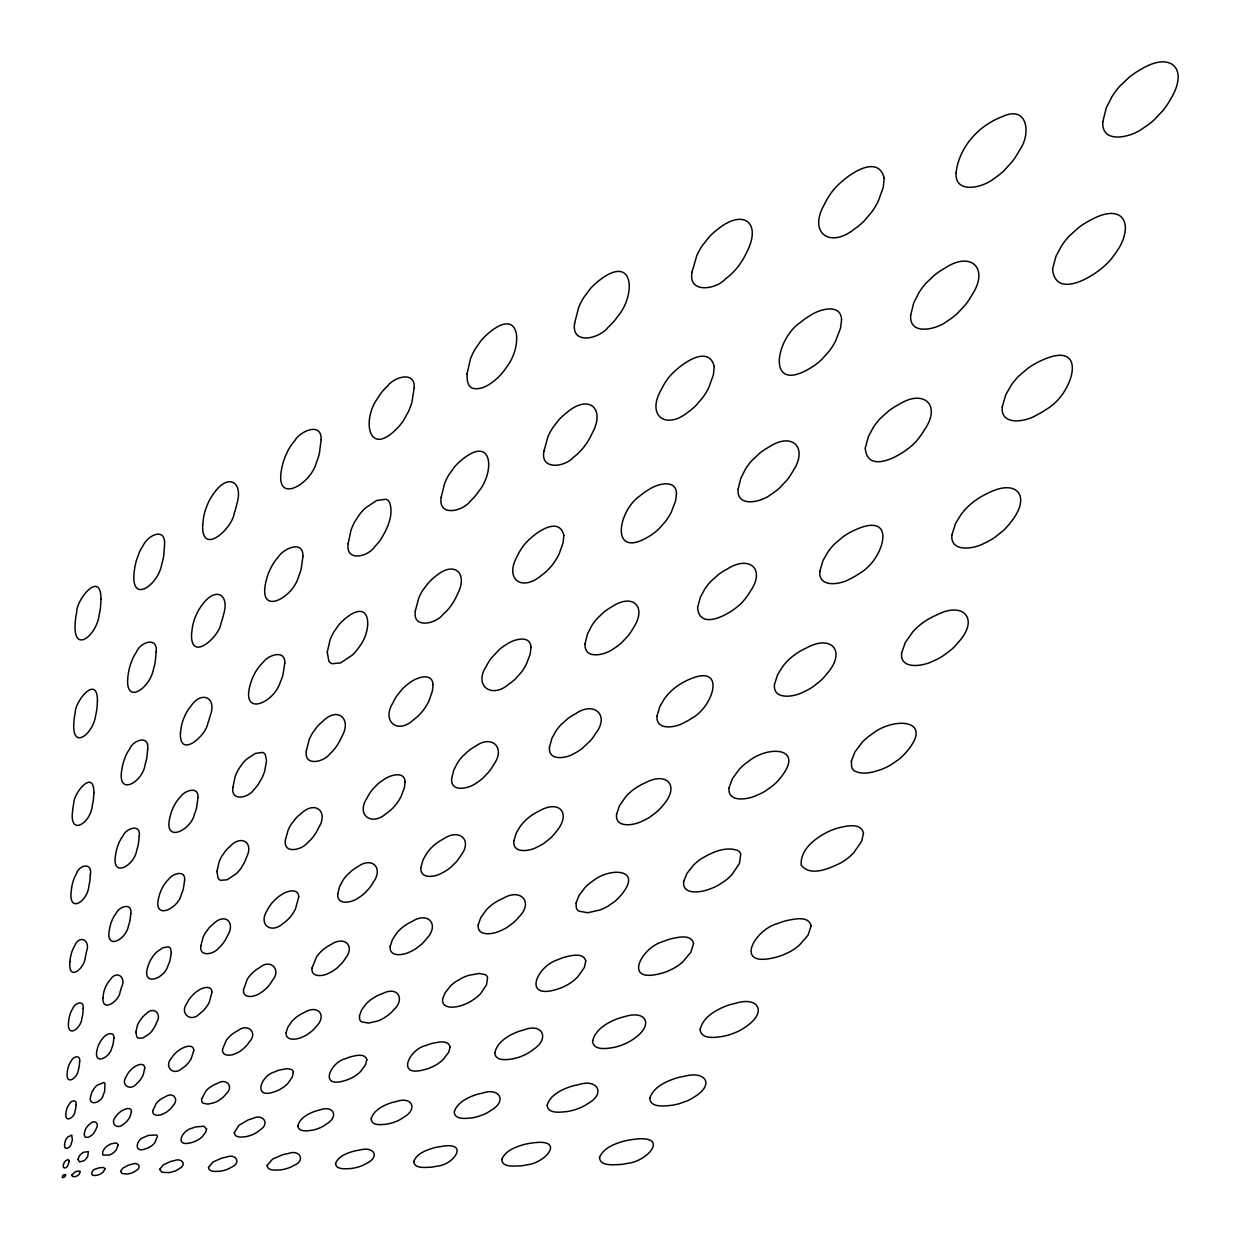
<?xml version="1.0" encoding="UTF-8"?>
<svg xmlns="http://www.w3.org/2000/svg" width="1240" height="1240" viewBox="0 0 1240 1240"><rect width="100%" height="100%" fill="white"/><g stroke="black" fill="none" stroke-linecap="round" stroke-linejoin="round"><path stroke-width="1.5" d="M92.519 1091.107L94.271 1088.302A19.236 19.236 0 0 1 97.216 1085.202L103.71 1082.566A2.03 2.03 0 0 1 104.982 1083.527L104.656 1091.231A25.436 25.436 0 0 1 103.432 1094.393C102.145 1102.902 86.66 1107.537 91.016 1095.075A19.902 19.902 0 0 1 92.519 1091.107M148.893 1147.48L151.699 1145.729A19.236 19.236 0 0 0 154.799 1142.784L157.433 1136.29A2.03 2.03 0 0 0 156.472 1135.018L148.769 1135.344A25.25 25.25 0 0 0 144.569 1137.08C136.292 1138.878 133.3 1153.355 144.925 1148.984A19.902 19.902 0 0 0 148.893 1147.48M83.204 1008.43L82.817 1013.824A39.851 39.851 0 0 1 81.918 1018.149C81.019 1029.37 65.829 1039.012 68.727 1020.706A31.915 31.915 0 0 1 69.44 1016.552L70.246 1013.824A25.079 25.079 0 0 1 72.618 1008.849C74.385 1003.067 84.351 999.301 83.204 1008.43M84.258 1133.949L84.8 1136.584A2.03 2.03 0 0 0 85.793 1137.39L88.908 1137.08L91.931 1135.096A14.213 14.213 0 0 0 93.635 1133.252L94.659 1131.795A19.127 19.127 0 0 0 96.224 1128.586C99.681 1123.533 94.395 1119.1 90.226 1123.735A15.857 15.857 0 0 0 87.668 1126.06A14.384 14.384 0 0 0 85.049 1130.399L84.258 1133.949M234.329 1132.647C234.624 1138.335 242.544 1137.188 246.419 1136.538A31.744 31.744 0 0 0 252.356 1134.709L253.812 1134.073A26.955 26.955 0 0 0 260.168 1129.795C270.444 1123.533 262.663 1113.288 252.836 1118.48A38.254 38.254 0 0 0 248.186 1119.906L238.948 1125.346L234.329 1132.647M243.458 989.876C242.808 999.673 255.75 996.697 260.617 992.806A32.829 32.829 0 0 0 265.159 989.443A31.976 31.976 0 0 0 267.902 986.684L269.158 985.196A36.161 36.161 0 0 0 272.366 980.39C281.852 969.696 270.304 958.148 259.61 967.634A36.161 36.161 0 0 0 254.804 970.843L250.558 974.841A32.829 32.829 0 0 0 247.194 979.383L243.458 989.876M433.039 684.495L432.435 690.866L429.102 700.585A54.343 54.343 0 0 1 424.948 707.916L423.289 710.226A46.872 46.872 0 0 1 413.478 719.836C397.668 734.731 381.285 721.293 392.925 702.879A50.158 50.158 0 0 1 396.909 695.702L402.21 689.146A49.445 49.445 0 0 1 408.471 683.689C414.687 678.202 431.985 671.104 433.039 684.495M956.087 172.655C954.443 194.882 983.537 187.55 994.093 178.452A73.981 73.981 0 0 0 1004.043 170.671L1012.693 161.014A79.344 79.344 0 0 0 1019.497 150.226C1031.417 133.998 1027.929 104.036 1001.657 116.917C978.345 125.814 959.001 147.452 956.087 172.655M69.068 1160.749L68.789 1162.795A12.726 12.726 0 0 1 67.952 1165.042C67.502 1168.065 62.419 1169.661 63.318 1165.337A6.898 6.898 0 0 1 64.511 1162.221A8.246 8.246 0 0 1 65.999 1160.578L68.138 1159.524L69.068 1160.749M321.144 439.627L319.393 453.437A69.905 69.905 0 0 1 316.433 462.443C310.589 485.321 272.133 506.881 282.41 465.434A63.906 63.906 0 0 1 285.2 456.614L287.82 450.88A53.32 53.32 0 0 1 294.717 440.743C300.034 431.164 321.764 421.43 321.144 439.627M64.604 1144.784C63.798 1151.479 71.037 1147.543 71.331 1143.342A19.344 19.344 0 0 0 72.339 1139.854L71.734 1135.065L67.766 1137.018A11.873 11.873 0 0 0 65.875 1139.746L65.581 1140.366A12.586 12.586 0 0 0 64.635 1144.179L64.604 1144.784M232.903 787.415C230.718 802.032 248.744 797.832 253.89 789.586A40.548 40.548 0 0 0 258.385 784.176L262.058 777.806A51.274 51.274 0 0 0 264.724 771.032L266.538 760.538L265.252 754.556A4.696 4.696 0 0 0 262.477 752.417L255.223 753.455L246.667 759.159A41.478 41.478 0 0 0 241.862 764.305L237.91 770.381A46.097 46.097 0 0 0 235.058 776.938L232.903 787.415M563.859 535.323L563.146 542.593L559.225 553.722A61.86 61.86 0 0 1 554.389 562.092L552.451 564.743A53.754 53.754 0 0 1 548.173 569.625A54.591 54.591 0 0 1 541.012 575.732C521.327 592.085 504.339 578.786 517.25 556.14A57.753 57.753 0 0 1 521.947 547.909C528.271 537.54 558.45 512.88 563.859 535.323M863.49 833.11L861.723 841.185L853.833 852.624A56.312 56.312 0 0 1 849.26 856.98A55.66 55.66 0 0 1 841.232 862.684C830.041 868.155 810.635 877.346 801.211 865.148C799.955 849.354 815.688 837.852 828.382 831.575A70.355 70.355 0 0 1 837.698 828.087C845.602 826.119 860.824 822.074 863.49 833.11M118.25 1144.737L116.266 1149.774A15.857 15.857 0 0 1 113.941 1152.332A14.384 14.384 0 0 1 109.6 1154.952L103.416 1155.199A2.03 2.03 0 0 1 102.61 1154.207L102.92 1151.092L104.904 1148.07A14.213 14.213 0 0 1 106.749 1146.365L108.206 1145.341A19.127 19.127 0 0 1 111.414 1143.776L116.436 1142.924L118.25 1144.737M164.548 545.321L163.726 555.721A71.114 71.114 0 0 1 161.789 564.091C158.27 585.668 128.542 606.407 134.649 568.618A63.752 63.752 0 0 1 136.385 560.449L139.267 552.513A49.057 49.057 0 0 1 143.189 545.476C148.041 534.952 166.098 526.473 164.548 545.321M337.76 894.102C336.923 906.161 352.842 902.379 358.779 897.62A40.424 40.424 0 0 0 364.343 893.498L369.241 888.305A43.788 43.788 0 0 0 373.132 882.462C383.935 868.031 371.969 856.065 357.538 866.869A43.788 43.788 0 0 0 351.695 870.759L346.503 875.657A40.424 40.424 0 0 0 342.38 881.221L339.466 886.988L337.76 894.102M494.807 1052.729C495.179 1061.781 507.796 1059.782 513.841 1058.619A50.98 50.98 0 0 0 520.862 1056.557L525.419 1054.573A42.315 42.315 0 0 0 533.557 1049.303C550.079 1038.593 542.454 1022.411 523.698 1030.006A57.21 57.21 0 0 0 516.491 1032.254C507.315 1036.02 497.147 1042.406 494.807 1052.729M714.24 366.56L713.403 374.759L708.923 387.283A69.409 69.409 0 0 1 703.39 396.707L696.291 405.17A62.124 62.124 0 0 1 688.107 412.036C665.771 430.373 646.257 415.601 661.168 389.825A65.348 65.348 0 0 1 666.546 380.556C673.847 368.838 708.118 341.217 714.24 366.56M197.966 797.568L196.664 807.488A50.84 50.84 0 0 1 194.525 813.936C191.192 830.645 162.378 844.424 170.252 816.044A44.826 44.826 0 0 1 172.221 809.766L174.081 805.69A37.975 37.975 0 0 1 180.435 796.886C184.466 790.454 198.819 785.587 197.966 797.568M451.624 778.751C450.6 793.058 469.495 788.5 476.517 782.874A48.035 48.035 0 0 0 483.104 777.976L488.886 771.854A51.398 51.398 0 0 0 493.458 764.956C506.183 747.968 492.032 733.817 475.044 746.542A51.398 51.398 0 0 0 468.146 751.115L462.024 756.896A48.035 48.035 0 0 0 457.126 763.484L453.685 770.319L451.624 778.751M102.951 997.828C102.16 1013.499 119.598 1000.385 120.094 991.814A38.254 38.254 0 0 0 121.52 987.164C126.713 977.337 116.467 969.556 110.205 979.832A26.955 26.955 0 0 0 105.927 986.188L105.292 987.645A31.744 31.744 0 0 0 103.478 993.581L102.951 997.828M293.306 1072.491L292.346 1076.893L288.114 1083.124A30.411 30.411 0 0 1 284.332 1086.612L279.899 1089.464A33.061 33.061 0 0 1 275.125 1091.51C252.619 1100.175 260.183 1075.855 274.536 1071.934A38.316 38.316 0 0 1 279.512 1069.996L287.215 1068.648L291.586 1069.562A3.364 3.364 0 0 1 293.151 1071.592L293.306 1072.491M348.161 543.632C345.278 562.356 368.404 556.837 374.976 546.39A51.646 51.646 0 0 0 380.711 539.509C387.392 528.721 394.119 514.708 389.422 501.999A6.045 6.045 0 0 0 385.888 499.255L376.681 500.511L365.815 507.703A52.545 52.545 0 0 0 359.709 514.212L354.656 521.932A59.133 59.133 0 0 0 350.966 530.286L348.161 543.632M884.198 178.219L883.252 187.349L878.199 201.267A76.973 76.973 0 0 1 871.968 211.746L864.001 221.154A69.672 69.672 0 0 1 854.779 228.78C829.793 249.07 807.736 232.826 824.646 203.934A72.959 72.959 0 0 1 830.723 193.611C839 180.559 877.362 149.994 884.198 178.219M202.662 525.109C201.547 557.163 232.671 527.884 234.221 513.267A70.091 70.091 0 0 0 236.669 504.587C243.954 481.461 227.928 472.874 214.055 493.117A51.088 51.088 0 0 0 208.119 502.99L205.902 508.524A63.504 63.504 0 0 0 203.639 517.034L202.662 525.109M585.063 643.839C583.854 660.378 605.74 655.03 613.816 648.536A55.645 55.645 0 0 0 621.442 642.894L628.107 635.81A59.024 59.024 0 0 0 633.376 627.874C647.296 606.995 633.005 592.704 612.126 606.624A59.024 59.024 0 0 0 604.19 611.894L597.107 618.558A55.645 55.645 0 0 0 591.464 626.185L587.466 634.074L585.063 643.839M585.792 961.093L584.319 967.541L577.918 976.671A45.26 45.26 0 0 1 574.213 980.127A44.609 44.609 0 0 1 567.734 984.653L565.394 985.909A51.863 51.863 0 0 1 558.093 988.9C522.226 1000.897 536.021 966.611 557.535 959.822A57.412 57.412 0 0 1 565.053 957.048C571.392 955.529 583.668 952.227 585.792 961.093M156.116 652.101L155.279 661.587A64.511 64.511 0 0 1 153.45 669.212C150.087 688.836 122.651 707.56 128.402 673.196A57.273 57.273 0 0 1 130.045 665.756L131.734 660.889A44.811 44.811 0 0 1 136.4 652.147C140.089 642.041 158.224 635.965 156.116 652.101M302.947 556.388L301.165 569.098A63.627 63.627 0 0 1 298.298 577.36C292.656 598.222 256.463 617.861 266.383 579.778A57.8 57.8 0 0 1 269.08 571.702L271.591 566.463A49.073 49.073 0 0 1 278.147 557.194C283.262 548.499 303.567 539.539 302.947 556.388M738.079 489.335C736.684 508.137 761.546 501.999 770.707 494.636A63.24 63.24 0 0 0 779.34 488.219L786.889 480.206A66.635 66.635 0 0 0 792.871 471.231C808.588 447.609 792.391 431.411 768.769 447.129A66.635 66.635 0 0 0 759.794 453.111L751.781 460.66A63.24 63.24 0 0 0 745.364 469.293L740.822 478.253L738.079 489.335M910.672 315.27C909.091 336.319 936.929 329.39 947.159 321.16A70.85 70.85 0 0 0 956.83 313.983L965.263 305.04A74.26 74.26 0 0 0 971.928 294.996C989.458 268.662 971.338 250.542 945.004 268.072A74.26 74.26 0 0 0 934.976 274.738L926.016 283.17A70.85 70.85 0 0 0 918.84 292.841L913.74 302.854L910.672 315.27M79.654 1061.378L79.282 1065.842A33.154 33.154 0 0 1 78.477 1069.438C77.624 1078.691 64.93 1086.473 67.379 1071.438A25.436 25.436 0 0 1 67.998 1068.027L68.696 1065.78A20.413 20.413 0 0 1 71.331 1060.789C73.129 1056.201 80.786 1054.496 79.654 1061.378M135.888 1032.083L136.787 1036.826A3.348 3.348 0 0 0 138.539 1038.221L143.018 1037.896L149.389 1033.803A25.343 25.343 0 0 0 152.365 1030.487L154.07 1027.913A32.116 32.116 0 0 0 156.69 1022.318C162.285 1013.731 153.342 1005.764 146.227 1013.809A26.676 26.676 0 0 0 141.903 1017.885L139.267 1021.621A27.482 27.482 0 0 0 137.346 1025.651L135.888 1032.083M1102.841 121.629C1101.058 144.925 1131.888 137.206 1143.202 128.108A78.461 78.461 0 0 0 1153.882 120.172L1163.213 110.283A81.886 81.886 0 0 0 1170.56 99.2C1189.253 68.867 1171.134 50.747 1140.8 69.44A81.886 81.886 0 0 0 1129.717 76.802L1119.829 86.118A78.461 78.461 0 0 0 1111.893 96.798L1106.251 107.895L1102.841 121.629M144.77 1067.935L143.359 1074.351A26.319 26.319 0 0 1 140.91 1078.971L140.136 1080.04A21.483 21.483 0 0 1 136.633 1083.745C130.603 1091.386 120.203 1085.202 126.201 1076.646A22.149 22.149 0 0 1 128.727 1072.305L131.332 1069.391A23.607 23.607 0 0 1 134.339 1067.02C137.129 1064.726 144.584 1062.122 144.77 1067.935M101.014 599.245L100.564 606.871A73.315 73.315 0 0 1 99.153 614.9C96.86 635.702 71.471 656.286 75.439 620.217A64.852 64.852 0 0 1 76.663 612.359C76.291 599.478 100.951 569.238 101.014 599.245M191.549 633.872C190.356 663.183 219.371 636.693 220.983 623.286A63.627 63.627 0 0 0 223.34 615.335C230.33 593.929 215.279 586.396 202.383 604.671A46.67 46.67 0 0 0 196.773 613.676L194.665 618.729A57.21 57.21 0 0 0 192.51 626.495L191.549 633.872M211.978 992.155L209.358 1002.06A33.867 33.867 0 0 1 206.724 1006.554L205.685 1007.965A28.582 28.582 0 0 1 199.578 1013.777C190.975 1023 179.211 1013.529 186.93 1003.299A29.745 29.745 0 0 1 190.417 997.58L193.967 993.798A31.217 31.217 0 0 1 198.028 990.729C201.826 987.769 211.699 984.498 211.978 992.155M592.596 1040.949C592.984 1050.838 606.871 1048.637 613.505 1047.49A57.21 57.21 0 0 0 621.271 1045.335L626.324 1043.227A46.67 46.67 0 0 0 635.33 1037.616C653.604 1024.721 646.071 1009.67 624.665 1016.66A63.627 63.627 0 0 0 616.714 1019.016C606.639 1022.985 595.339 1029.696 592.596 1040.949M216.892 871.503L218.147 878.338A4.681 4.681 0 0 0 220.642 880.323L227.075 879.78L236.22 873.782A36.642 36.642 0 0 0 241.692 867.194L243.924 863.35A45.245 45.245 0 0 0 246.496 857.321C254.231 842.193 240.854 834.474 229.989 846.44A37.82 37.82 0 0 0 225.478 850.981L221.743 856.36A40.471 40.471 0 0 0 219.015 862.172L216.892 871.503M298.747 896.799L295.446 909.029A41.401 41.401 0 0 1 292.129 914.562L290.811 916.313A35.898 35.898 0 0 1 283.061 923.49C270.987 934.371 257.951 924.498 267.22 910.393A37.355 37.355 0 0 1 271.684 903.293L276.179 898.628A38.843 38.843 0 0 1 281.279 894.862C286.084 891.25 298.375 887.298 298.747 896.799M297.863 1125.749C298.173 1132.291 307.381 1130.942 311.829 1130.291A38.114 38.114 0 0 0 317.053 1128.958L320.447 1127.625A31.341 31.341 0 0 0 326.57 1123.967C339.279 1116.295 333.358 1104.778 319.563 1110.033A44.764 44.764 0 0 0 314.17 1111.567C307.474 1114.109 299.77 1118.31 297.863 1125.749M97.448 700.91L97.015 707.823A66.619 66.619 0 0 1 95.713 715.124C93.558 733.987 70.463 752.54 74.09 719.882A58.218 58.218 0 0 1 75.222 712.768C74.912 701.065 97.495 673.661 97.448 700.91M113.941 1038.066L113.088 1044.08A31.791 31.791 0 0 1 111.77 1048.002C109.787 1057.999 92.767 1066.028 97.247 1049.226A25.73 25.73 0 0 1 98.906 1044.266L100.858 1040.763A23.126 23.126 0 0 1 103.323 1037.756C105.741 1033.897 114.514 1030.735 113.941 1038.066M147.668 749.084L146.847 757.656A57.908 57.908 0 0 1 145.111 764.538C142.864 782.518 115.862 797.801 122.171 767.963A50.84 50.84 0 0 1 123.721 761.267L125.287 756.896A40.285 40.285 0 0 1 129.611 749.038C133.067 739.955 149.668 734.437 147.668 749.084M405.093 781.867L404.411 787.632L401.109 796.421A48.965 48.965 0 0 1 397.094 803.009L395.498 805.07A42.827 42.827 0 0 1 391.979 808.899A43.664 43.664 0 0 1 386.121 813.626C371.566 826.568 355.725 814.943 367.087 797.909A44.95 44.95 0 0 1 372.527 789.431L377.952 783.866A46.469 46.469 0 0 1 384.106 779.418C389.918 775.155 404.628 770.536 405.093 781.867M531.014 647.357L530.224 654.054L526.349 664.237A56.544 56.544 0 0 1 521.637 671.863L515.639 678.699A51.227 51.227 0 0 1 508.757 684.186C491.722 699.205 473.075 685.813 486.529 665.849A52.654 52.654 0 0 1 491.087 658.363L499.302 649.543A54.08 54.08 0 0 1 506.509 644.397C513.314 639.484 530.441 634.183 531.014 647.357M676.497 493.288L675.599 500.898L671.15 512.476A64.139 64.139 0 0 1 665.74 521.157L658.874 528.922A58.807 58.807 0 0 1 650.969 535.184C609.568 561.968 616.9 511.206 640.228 495.643A61.706 61.706 0 0 1 648.474 489.8C656.301 484.236 675.831 478.268 676.497 493.288M693.563 943.423L690.866 952.227L682.806 961.852A49.073 49.073 0 0 1 673.537 968.409L668.298 970.92A57.8 57.8 0 0 1 660.222 973.617C622.124 983.537 641.778 947.345 662.64 941.702A63.627 63.627 0 0 1 670.902 938.835C677.877 937.332 691.207 933.813 693.563 943.423M841.573 319.626L840.549 328.166L835.527 341.139A71.734 71.734 0 0 1 829.436 350.874L821.671 359.585A66.402 66.402 0 0 1 812.743 366.606C766.025 396.676 774.333 339.683 800.73 322.168A69.331 69.331 0 0 1 810.03 315.627C818.849 309.426 840.813 302.762 841.573 319.626M327.252 652.178L328.848 661.121A6.03 6.03 0 0 0 332.103 663.695L340.488 662.935L352.408 655.046A47.74 47.74 0 0 0 359.507 646.443C372.837 629.595 371.442 595.975 344.24 619.457A48.856 48.856 0 0 0 338.427 625.363L333.591 632.385A53.475 53.475 0 0 0 330.026 639.98L327.252 652.178M184.667 880.074L183.334 888.879A44.532 44.532 0 0 1 181.288 894.598C178.033 909.277 151.714 921.289 159.123 896.148A38.719 38.719 0 0 1 161.82 888.801L162.734 887.019A33.557 33.557 0 0 1 166.083 882.105A34.193 34.193 0 0 1 168.656 879.284C172.438 873.688 185.473 869.318 184.667 880.074M366.823 1059.72L365.645 1064.54L360.716 1071.345A34.193 34.193 0 0 1 357.895 1073.918A33.557 33.557 0 0 1 352.981 1077.265L351.199 1078.18A38.719 38.719 0 0 1 343.852 1080.877C318.711 1088.286 330.724 1061.967 345.402 1058.712A44.532 44.532 0 0 1 351.122 1056.666C355.911 1055.581 365.226 1053.008 366.823 1059.72M466.969 374.154L467.449 381.502L468.921 385.206A7.362 7.362 0 0 0 472.936 388.368C482.5 390.368 491.257 383.563 497.953 377.58A58.823 58.823 0 0 0 506.68 366.963C522.97 346.332 521.157 304.901 487.863 333.746A59.907 59.907 0 0 0 480.732 341.015L474.796 349.68A66.51 66.51 0 0 0 470.41 359.073L466.969 374.154M93.883 792.779L93.465 799.01A59.923 59.923 0 0 1 92.256 805.566C91.202 822.693 68.51 837.93 72.742 809.766A51.615 51.615 0 0 1 73.765 803.396C73.532 792.871 94.038 768.288 93.883 792.779M120.575 1171.428L121.861 1173.443L126.743 1174.048A18.802 18.802 0 0 0 131.161 1173.179L132.029 1172.87A16.012 16.012 0 0 0 135.966 1170.668C142.538 1167.243 137.718 1161.446 131.905 1164.267A26.149 26.149 0 0 0 128.123 1165.274L122.822 1168.158L120.575 1171.428M180.435 732.84C179.165 759.423 206.057 735.707 207.746 723.509A57.21 57.21 0 0 0 210.01 716.302C217.589 697.546 201.407 689.921 190.697 706.443A42.315 42.315 0 0 0 185.427 714.581L183.442 719.138A50.98 50.98 0 0 0 181.381 726.159L180.435 732.84M284.751 663.354L282.953 674.947A57.412 57.412 0 0 1 280.178 682.465C273.389 703.979 239.103 717.774 251.1 681.907A51.863 51.863 0 0 1 254.092 674.607L255.347 672.266A44.609 44.609 0 0 1 259.873 665.787A45.26 45.26 0 0 1 263.329 662.082C268.476 654.767 285.789 649.171 284.751 663.354M414.175 387.919L411.913 402.303A70.355 70.355 0 0 1 408.425 411.618L403.543 420.422A55.785 55.785 0 0 1 397.544 427.939C368.342 458.428 361.832 420.205 377.317 398.768A55.66 55.66 0 0 1 383.021 390.74A56.312 56.312 0 0 1 387.376 386.167C393.886 377.115 415.462 370.295 414.175 387.919M697.577 607.476C699.468 633.749 736.482 610.793 744.357 599.773A61.706 61.706 0 0 0 750.2 591.527C765.87 569.175 749.642 554.885 727.524 568.85A64.139 64.139 0 0 0 718.843 574.26L711.078 581.126A58.807 58.807 0 0 0 704.816 589.031L700.352 597.261L697.577 607.476M700.166 1029.154C700.569 1039.91 715.744 1037.493 722.966 1036.361A63.504 63.504 0 0 0 731.476 1034.098L737.01 1031.897A51.088 51.088 0 0 0 746.883 1025.945C767.111 1012.073 758.539 996.046 735.413 1003.33A70.091 70.091 0 0 0 726.733 1005.779C715.759 1009.949 703.343 1017.002 700.166 1029.154M865.272 448.089C867.38 477.71 909.029 451.701 917.832 439.27A69.331 69.331 0 0 0 924.374 429.97C941.842 404.891 923.707 388.694 898.861 404.472A71.734 71.734 0 0 0 889.126 410.564L880.416 418.329A66.402 66.402 0 0 0 873.394 427.257L868.388 436.558L865.272 448.089M1052.543 269.127C1055.86 303.413 1104.406 271.079 1113.52 255.828C1135.344 228.904 1126.71 199.702 1089.774 220.503A79.344 79.344 0 0 0 1078.986 227.308L1069.33 235.956A73.981 73.981 0 0 0 1061.549 245.908L1055.984 256.262L1052.543 269.127M420.903 867.535C419.616 879.563 435.535 877.145 442.091 872.913A44.95 44.95 0 0 0 450.57 867.473L456.134 862.048A46.469 46.469 0 0 0 460.582 855.895C473.168 840.146 459.203 827.917 443.579 838.891A48.965 48.965 0 0 0 436.992 842.905L434.93 844.502A42.827 42.827 0 0 0 429.396 849.912A43.664 43.664 0 0 0 426.374 853.88L422.995 859.971L420.903 867.535M549.46 747.302C547.925 761.375 566.54 758.493 574.151 753.471A52.654 52.654 0 0 0 581.638 748.913L590.457 740.699A54.08 54.08 0 0 0 595.603 733.491C610.08 715.186 593.96 700.786 575.763 713.651A56.544 56.544 0 0 0 568.137 718.363L561.302 724.361A51.227 51.227 0 0 0 555.814 731.244L551.878 738.404L549.46 747.302M811.115 925.753L808.108 935.099L799.257 945.283A53.32 53.32 0 0 1 789.12 952.18L783.386 954.8A63.906 63.906 0 0 1 774.566 957.59C733.119 967.866 754.695 929.411 777.558 923.568A69.905 69.905 0 0 1 786.563 920.607C794.127 919.135 808.542 915.415 811.115 925.753M90.319 874.866L89.915 880.4A53.243 53.243 0 0 1 88.815 886.212C87.808 901.371 67.611 914.748 71.409 889.87A45.012 45.012 0 0 1 72.323 884.229L73.361 880.524A34.348 34.348 0 0 1 76.4 873.812C79.159 864.388 92.938 862.141 90.319 874.866M139.237 836.271L138.4 843.944A51.321 51.321 0 0 1 136.772 850.082C134.587 866.078 110.081 879.532 115.94 852.965A44.439 44.439 0 0 1 117.382 847.013L118.823 843.107A35.79 35.79 0 0 1 122.822 836.132C126.061 828.087 141.096 823.112 139.237 836.271M222.534 1049.303C221.728 1057.224 232.267 1055.736 236.701 1053.07A29.745 29.745 0 0 0 242.42 1049.582L246.202 1046.033A31.217 31.217 0 0 0 249.271 1041.972C258.431 1032.502 247.488 1022.83 237.94 1030.641A33.867 33.867 0 0 0 233.446 1033.276L232.035 1034.315A28.582 28.582 0 0 0 226.222 1040.422L222.534 1049.303M311.938 968.207C310.884 978.174 324.121 976.221 329.608 972.78A37.355 37.355 0 0 0 336.707 968.316L341.372 963.821A38.843 38.843 0 0 0 345.138 958.721C355.818 945.531 344.038 935.471 330.971 944.554A41.401 41.401 0 0 0 325.438 947.871L323.687 949.189A35.898 35.898 0 0 0 316.51 956.939L311.938 968.207M76.105 1104.53L75.733 1108.095A26.443 26.443 0 0 1 75.035 1110.947C75.067 1117.581 64.248 1123.673 65.953 1113.256A18.802 18.802 0 0 1 66.82 1108.839L67.131 1107.971A16.012 16.012 0 0 1 69.331 1104.034C70.85 1100.438 77.097 1098.981 76.105 1104.53M152.706 1110.839C152.148 1116.697 160.007 1115.675 163.355 1113.799A22.149 22.149 0 0 0 167.695 1111.273L170.608 1108.668A23.607 23.607 0 0 0 172.98 1105.662C179.428 1099.462 173.073 1091.401 165.649 1096.64A26.319 26.319 0 0 0 161.03 1099.09L159.96 1099.865A21.483 21.483 0 0 0 156.256 1103.368L152.706 1110.839M371.178 1118.868C371.519 1126.245 381.998 1124.68 387.035 1124.06A44.439 44.439 0 0 0 392.987 1122.619L396.893 1121.177A35.79 35.79 0 0 0 403.868 1117.178C418.515 1108.684 411.494 1095.943 396.056 1101.601A51.321 51.321 0 0 0 389.918 1103.228C382.323 1105.971 373.519 1110.513 371.178 1118.868M69.936 961.76C67.89 982.545 84.816 968.378 85.359 957.079A46.547 46.547 0 0 0 86.366 951.995C91.14 940.602 79.376 933.658 74.508 946.213A29.698 29.698 0 0 0 71.811 952.072L70.882 955.296A38.44 38.44 0 0 0 70.06 960.179L69.936 961.76M306.327 750.944C303.754 766.785 323.81 762.212 329.84 753.904A43.664 43.664 0 0 0 336.598 746.186L338.04 743.954A52.498 52.498 0 0 0 341.635 736.947C352.315 719.185 337.807 705.917 322.679 721.417A45.291 45.291 0 0 0 317.146 726.718L312.526 733.042A47.957 47.957 0 0 0 309.086 739.908L306.327 750.944M441.161 497.38C437.89 517.312 463.032 511.423 470.503 500.914A54.746 54.746 0 0 0 478.888 491.164C494.838 471.696 492.885 433.892 461.404 460.18A56.296 56.296 0 0 0 454.553 466.844L448.834 474.811A60.931 60.931 0 0 0 444.587 483.461L441.161 497.38M450.12 1046.932L448.74 1052.202L443.114 1059.565A37.975 37.975 0 0 1 434.31 1065.92L430.233 1067.78A44.826 44.826 0 0 1 423.956 1069.748C395.576 1077.622 409.355 1048.807 426.049 1045.475A50.84 50.84 0 0 1 432.512 1043.336C437.921 1042.266 448.307 1039.507 450.12 1046.932M200.865 945.795C198.974 957.543 213.947 954.273 218.55 948.182A32.566 32.566 0 0 0 223.696 942.477L224.797 940.819A39.447 39.447 0 0 0 227.556 935.596C235.863 922.126 224.766 912.47 213.311 923.94A34.317 34.317 0 0 0 209.095 927.876L205.577 932.558A35.014 35.014 0 0 0 202.972 937.626L200.865 945.795M1002.246 406.844C1000.06 426.049 1025.635 421.925 1036.066 415.354A72.959 72.959 0 0 0 1046.389 409.278C1074.197 393.778 1090.115 336.102 1038.733 361.801A76.973 76.973 0 0 0 1028.255 368.032L1018.846 375.999A69.672 69.672 0 0 0 1011.22 385.221L1005.733 394.847L1002.246 406.844M130.789 913.694L129.968 920.437A44.764 44.764 0 0 1 128.433 925.83C126.309 939.843 104.3 951.468 109.709 928.171A38.114 38.114 0 0 1 111.042 922.948L112.375 919.553A31.341 31.341 0 0 1 116.033 913.43C119.04 906.44 132.541 902.007 130.789 913.694M171.352 952.785L170.004 960.488A38.316 38.316 0 0 1 168.067 965.464C164.145 979.817 139.826 987.381 148.49 964.875A33.061 33.061 0 0 1 150.536 960.101L153.388 955.668A30.411 30.411 0 0 1 156.875 951.886L163.107 947.654L168.408 946.849A3.364 3.364 0 0 1 170.438 948.414L171.352 952.785M819.873 571.129C817.935 588.287 840.813 584.614 850.175 578.832A65.348 65.348 0 0 0 859.444 573.454C884.538 559.628 898.876 508.214 852.717 531.077A69.409 69.409 0 0 0 843.293 536.61L834.83 543.709A62.124 62.124 0 0 0 827.963 551.893L823.019 560.449L819.873 571.129M454.274 1111.97C454.646 1120.216 466.395 1118.434 472.037 1117.829A50.84 50.84 0 0 0 478.733 1116.279L483.104 1114.714A40.285 40.285 0 0 0 490.963 1110.389C507.548 1101.073 499.425 1087.108 482.344 1093.153A57.908 57.908 0 0 0 475.463 1094.889C466.969 1097.85 457.049 1102.701 454.274 1111.97M574.647 323.005C570.85 345.588 599.525 338.846 608.173 327.205A61.814 61.814 0 0 0 617.83 316.324C636.43 294.221 633.904 252.231 598.13 281.325A63.782 63.782 0 0 0 590.255 288.75L583.653 297.662A68.417 68.417 0 0 0 578.708 307.365L574.647 323.005M657.061 715.837C655.371 730.933 675.568 727.74 683.86 722.75A57.753 57.753 0 0 0 692.091 718.053C714.472 705.886 727.214 660.75 686.278 680.775A61.86 61.86 0 0 0 677.908 685.611L675.257 687.549A53.754 53.754 0 0 0 668.174 694.136A54.591 54.591 0 0 0 664.268 698.988L659.866 706.49L657.061 715.837M206.569 1128.974L205.701 1132.182L202.244 1136.677A23.126 23.126 0 0 1 199.237 1139.141L195.734 1141.095A25.73 25.73 0 0 1 190.774 1142.753C173.972 1147.233 182.001 1130.214 191.999 1128.229A31.791 31.791 0 0 1 195.92 1126.912L203.856 1126.261L206.569 1128.974M415.354 610.824C412.238 629.331 435.844 623.89 443.052 614.451A50.747 50.747 0 0 0 451.081 605.585L452.802 603.043A59.877 59.877 0 0 0 457.079 594.968C468.999 573.019 454.026 559.783 434.93 576.832A52.809 52.809 0 0 0 428.389 582.893L422.871 590.147A55.474 55.474 0 0 0 418.748 598.068L415.354 610.824M513.841 840.968C512.384 854.019 529.899 851.291 537.121 847.075A50.158 50.158 0 0 0 544.298 843.091L550.855 837.791A49.445 49.445 0 0 0 556.311 831.529C571.376 813.797 559.953 799.165 539.415 810.898A54.343 54.343 0 0 0 532.084 815.052L529.775 816.711A46.872 46.872 0 0 0 520.164 826.522L516.305 832.939L513.841 840.968M159.635 1169.428L161.882 1172.218L168.562 1172.621A25.436 25.436 0 0 0 171.972 1172.002L174.22 1171.304A20.413 20.413 0 0 0 179.211 1168.669C187.535 1164.53 181.304 1157.416 174.158 1160.717A33.154 33.154 0 0 0 170.562 1161.524L163.37 1164.81L159.635 1169.428M193.812 1050.389L191.161 1058.759A28.551 28.551 0 0 1 188.666 1062.494L187.69 1063.672A25.017 25.017 0 0 1 182.017 1068.415C173.414 1076.537 163.478 1066.586 171.585 1057.984A25.017 25.017 0 0 1 176.328 1052.311L177.506 1051.334A28.551 28.551 0 0 1 181.242 1048.839C184.744 1046.545 193.579 1043.677 193.812 1050.389M285.417 839.929C282.999 854.345 301.522 850.206 307.288 842.983A39.696 39.696 0 0 0 313.704 836.132L315.084 834.163A46.857 46.857 0 0 0 318.541 827.87C328.941 811.487 315.053 800.063 301.103 813.611A41.866 41.866 0 0 0 295.864 818.291L291.462 823.918A42.578 42.578 0 0 0 288.161 830.041L285.417 839.929M390.181 946.538C388.972 957.528 403.791 955.28 409.96 951.84A42.578 42.578 0 0 0 416.082 948.538L421.709 944.136A41.866 41.866 0 0 0 426.389 938.897C439.936 924.947 428.513 911.059 412.13 921.46A46.857 46.857 0 0 0 405.837 924.916L403.868 926.296A39.696 39.696 0 0 0 397.017 932.712L392.321 939.827L390.181 946.538M547.165 1105.088C547.553 1114.171 560.589 1112.171 566.804 1111.598A57.273 57.273 0 0 0 574.244 1109.955L579.111 1108.265A44.811 44.811 0 0 0 587.853 1103.6C606.36 1093.479 597.138 1078.273 578.413 1084.721A64.511 64.511 0 0 0 570.788 1086.55C561.394 1089.712 550.374 1094.905 547.165 1105.088M78.043 1159.338L79.469 1161.896L83.56 1160.904A10.246 10.246 0 0 0 85.963 1158.904L86.382 1158.393A13.33 13.33 0 0 0 87.808 1156.176L88.365 1151.635L83.824 1152.193A13.33 13.33 0 0 0 81.608 1153.619L81.096 1154.037A10.246 10.246 0 0 0 79.097 1156.424L78.043 1159.338M543.942 451.128C540.036 470.44 564.603 467.279 573.252 457.467A57.861 57.861 0 0 0 585.14 445.424L587.14 442.541A67.332 67.332 0 0 0 592.1 433.427C606.019 408.347 588.519 393.654 566.773 412.657A60.342 60.342 0 0 0 559.193 419.476L552.792 427.676A63.023 63.023 0 0 0 547.971 436.635L543.942 451.128M951.948 534.765C949.84 552.947 974.315 548.979 984.359 543.213A70.587 70.587 0 0 0 994.356 537.711L1003.501 530.425A67.89 67.89 0 0 0 1011.096 521.823C1031.602 496.202 1017.017 478.051 987.691 493.303A74.819 74.819 0 0 0 977.523 498.961L974.315 501.239A64.728 64.728 0 0 0 965.666 509.005A65.549 65.549 0 0 0 960.891 514.755L955.466 523.636L951.948 534.765M71.796 1175.179L72.478 1176.419L74.663 1176.682A6.898 6.898 0 0 0 77.779 1175.489A8.246 8.246 0 0 0 79.422 1174.001L80.259 1171.257L77.206 1171.211A12.726 12.726 0 0 0 74.958 1172.048L71.796 1175.179M286.099 1032.533C285.138 1041.476 297.274 1039.678 302.374 1037.027A35.014 35.014 0 0 0 307.442 1034.424L312.124 1030.905A34.317 34.317 0 0 0 316.06 1026.689C327.531 1015.235 317.874 1004.137 304.404 1012.445A39.447 39.447 0 0 0 299.181 1015.204L297.522 1016.304A32.566 32.566 0 0 0 291.819 1021.45L287.897 1027.139L286.099 1032.533M774.473 684.371C772.597 700.492 794.39 697.004 803.365 692.029A63.023 63.023 0 0 0 812.324 687.208L820.524 680.807A60.342 60.342 0 0 0 827.343 673.227C846.346 651.481 831.652 633.981 806.574 647.9A67.332 67.332 0 0 0 797.46 652.86L794.577 654.86A57.861 57.861 0 0 0 782.533 666.748L777.65 674.576L774.473 684.371M131.502 1111.49L130.045 1116.604A20.801 20.801 0 0 1 127.736 1120.232L127.038 1121.069A17.623 17.623 0 0 1 123.008 1124.447C116.948 1130.12 109.88 1123.053 115.552 1116.992A17.623 17.623 0 0 1 118.932 1112.962L119.769 1112.264A20.801 20.801 0 0 1 123.395 1109.955C125.798 1108.498 131.564 1107.057 131.502 1111.49M649.837 1098.19C650.256 1108.126 664.578 1105.925 671.382 1105.351A63.752 63.752 0 0 0 679.551 1103.616L687.487 1100.733A49.057 49.057 0 0 0 694.524 1096.811C714.953 1084.427 705.544 1070.476 684.279 1076.274A71.114 71.114 0 0 0 675.909 1078.211C665.601 1081.574 653.48 1087.108 649.837 1098.19M692.106 271.854C687.626 293.617 715.433 289.943 725.245 279.108A65.549 65.549 0 0 0 733.724 271.637A64.728 64.728 0 0 0 738.777 265.685L741.039 262.477A74.819 74.819 0 0 0 746.697 252.309C761.949 222.983 743.798 208.397 718.177 228.904A67.89 67.89 0 0 0 709.575 236.499L702.289 245.644A70.587 70.587 0 0 0 696.787 255.642L692.106 271.854M616.559 814.401C614.932 828.475 634.043 825.452 641.933 821.252A55.474 55.474 0 0 0 649.853 817.129L657.107 811.611A52.809 52.809 0 0 0 663.168 805.07C680.218 785.974 666.981 771.001 645.033 782.921A59.877 59.877 0 0 0 636.957 787.199L634.415 788.919A50.747 50.747 0 0 0 625.549 796.963L619.411 805.923L616.559 814.401M208.49 1167.429C208.785 1172.312 215.853 1171.397 219.294 1171.273A31.915 31.915 0 0 0 223.448 1170.56L226.176 1169.754A25.079 25.079 0 0 0 231.151 1167.382C241.831 1163.136 236.019 1152.967 226.176 1157.184A39.851 39.851 0 0 0 221.851 1158.082L213.11 1161.911L208.49 1167.429M201.608 1098.95L201.779 1101.461A3.348 3.348 0 0 0 203.174 1103.213L207.917 1104.112L214.35 1102.655A27.482 27.482 0 0 0 218.379 1100.733L222.115 1098.098A26.676 26.676 0 0 0 226.192 1093.773C234.236 1086.659 226.269 1077.715 217.682 1083.311A32.116 32.116 0 0 0 212.087 1085.93L209.513 1087.635A25.343 25.343 0 0 0 206.197 1090.611L201.608 1098.95M478.221 924.854C476.842 936.882 493.272 934.324 500.092 930.915A47.957 47.957 0 0 0 506.959 927.474L513.283 922.855A45.291 45.291 0 0 0 518.583 917.321C534.083 902.193 520.816 887.685 503.053 898.365A52.498 52.498 0 0 0 496.046 901.961L493.814 903.387A43.664 43.664 0 0 0 486.096 910.16L480.732 917.709L478.221 924.854M901.651 652.907C899.605 670.065 923.01 666.268 932.635 661.292A68.417 68.417 0 0 0 942.338 656.347L951.251 649.745A63.782 63.782 0 0 0 958.675 641.87C979.662 618.775 963.154 600.919 936.649 615.009A72.897 72.897 0 0 0 926.791 620.109L923.676 622.17A61.814 61.814 0 0 0 912.795 631.827L905.216 642.646L901.651 652.907M65.642 1174.822L65.379 1175.753A5.937 5.937 0 0 1 64.604 1176.977L62.264 1177.737L62.837 1175.535A5.797 5.797 0 0 1 64.263 1174.621L65.642 1174.822M267.112 1165.429C267.437 1171.165 275.792 1170.033 279.822 1169.94A38.44 38.44 0 0 0 284.704 1169.119L287.928 1168.188A29.698 29.698 0 0 0 293.787 1165.491C306.342 1160.624 299.398 1148.86 288.005 1153.634A46.547 46.547 0 0 0 282.922 1154.641L272.63 1159.028L267.112 1165.429M729.058 787.834C727.26 802.931 747.984 799.614 756.539 795.413A60.931 60.931 0 0 0 765.189 791.167L773.156 785.447A56.296 56.296 0 0 0 779.821 778.596C806.109 747.115 768.304 745.163 748.836 761.112A54.746 54.746 0 0 0 739.087 769.498L732.282 778.906L729.058 787.834M359.461 1015.746L359.678 1019.357A4.681 4.681 0 0 0 361.662 1021.853L368.497 1023.109L377.828 1020.985A40.471 40.471 0 0 0 383.64 1018.257L389.019 1014.521A37.82 37.82 0 0 0 393.56 1010.011C405.526 999.146 397.808 985.769 382.679 993.504A45.245 45.245 0 0 0 376.65 996.077L372.806 998.309A36.642 36.642 0 0 0 366.219 1003.78L361.631 1009.918L359.461 1015.746M335.544 1163.446C335.885 1170.018 345.526 1168.669 350.13 1168.591A45.012 45.012 0 0 0 355.772 1167.677L359.476 1166.639A34.348 34.348 0 0 0 366.188 1163.601C380.882 1156.61 373.38 1145.915 359.6 1150.084A53.243 53.243 0 0 0 353.788 1151.185C346.844 1153.185 338.412 1156.176 335.544 1163.446M576.058 903.185L576.306 907.897A6.03 6.03 0 0 0 578.879 911.152L587.822 912.749L600.021 909.974A53.475 53.475 0 0 0 607.615 906.409L614.637 901.573A48.856 48.856 0 0 0 620.543 895.76C644.01 868.558 610.406 867.163 593.557 880.493A47.74 47.74 0 0 0 584.954 887.592L578.941 895.574L576.058 903.185M413.742 1161.446C414.114 1168.855 425.041 1167.321 430.233 1167.259A51.615 51.615 0 0 0 436.604 1166.236C453.902 1165.213 470.27 1141.048 440.99 1146.535A59.923 59.923 0 0 0 434.434 1147.744C426.591 1149.945 417.058 1153.277 413.742 1161.446M851.353 761.267L851.632 767.064A7.362 7.362 0 0 0 854.794 771.079C863.024 775.171 872.727 772.334 880.927 769.591A66.51 66.51 0 0 0 890.32 765.204L898.985 759.268A59.907 59.907 0 0 0 906.254 752.138C935.099 718.828 893.668 717.046 873.038 733.321A58.823 58.823 0 0 0 862.42 742.032L854.949 751.874L851.353 761.267M501.735 1159.447C502.138 1167.708 514.337 1165.957 520.118 1165.91A58.218 58.218 0 0 0 527.232 1164.779C546.189 1162.733 566.029 1138.041 532.177 1142.986A66.619 66.619 0 0 0 524.876 1144.288C516.119 1146.706 505.486 1150.379 501.735 1159.447M442.618 998.96C441.3 1009.965 456.661 1007.577 463.062 1004.943A46.097 46.097 0 0 0 469.619 1002.091L475.695 998.138A41.478 41.478 0 0 0 480.841 993.333L486.545 984.777L487.584 977.523A4.696 4.696 0 0 0 485.445 974.749L479.462 973.462L468.968 975.276A51.274 51.274 0 0 0 462.195 977.941L455.824 981.615A40.548 40.548 0 0 0 450.399 986.11L445.16 992.682L442.618 998.96M599.525 1157.432C599.943 1166.561 613.428 1164.592 619.783 1164.562A64.852 64.852 0 0 0 627.642 1163.337C648.536 1161.136 670.406 1134.166 633.129 1139.436A73.315 73.315 0 0 0 625.1 1140.846C615.428 1143.466 603.71 1147.465 599.525 1157.432M683.659 881.501C681.938 895.574 701.592 892.428 709.714 889.034A59.133 59.133 0 0 0 718.068 885.345L725.788 880.291A52.545 52.545 0 0 0 732.298 874.185L739.49 863.319L740.745 854.112A6.045 6.045 0 0 0 738.001 850.578C725.292 845.882 711.279 852.609 700.492 859.289A51.646 51.646 0 0 0 693.61 865.024L686.929 873.441L683.659 881.501M105.059 1168.886L102.982 1172.234A11.982 11.982 0 0 1 100.858 1173.8L99.634 1174.42A12.586 12.586 0 0 1 95.821 1175.365C88.815 1176.76 91.838 1169.072 96.658 1168.669A19.344 19.344 0 0 1 100.145 1167.662L103.695 1167.538L105.059 1168.886"/></g></svg>
